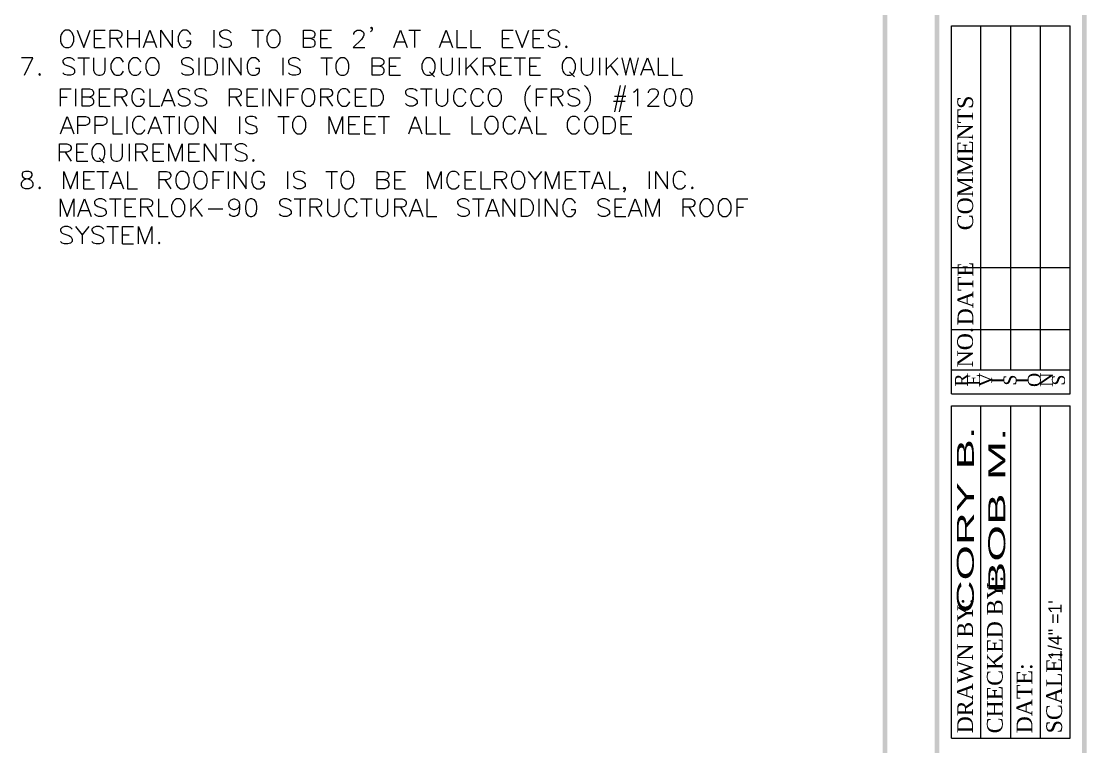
# Paper-space layout 'D-size Plot' of a CAD drawing. Extents: x 0 to 34.1, y 0 to 23.
# Drawn here: x 22.56 to 34.02, y 7.73 to 15.54 of the extents above; entities that cross this region are included whole.
import ezdxf
from ezdxf.xclip import XClip

# ---------------------------------------------------------------- set-up
doc = ezdxf.new("R2010")
doc.units = 0
doc.header["$XCLIPFRAME"] = 0
doc.layers.add('BDRTXT', color=7, linetype='Continuous')
doc.layers.add('Text', color=7, linetype='Continuous')
doc.styles.add('style0', font='', dxfattribs={"height": 0.140002})
doc.styles.add('style1', font='', dxfattribs={"height": 0.238753})
doc.styles.add('style2', font='', dxfattribs={"height": 0.182502})
doc.styles.get('style0').set_extended_font_data('Times New Roman')
doc.styles.get('style1').set_extended_font_data('CityBlueprint0000')
doc.styles.get('style2').set_extended_font_data('CityBlueprint0000')

# ---------------------------------------------------------------- blocks, each defined once
blk = doc.blocks.new('Viewport3')
at = {"linetype": 'Continuous', "lineweight": 25, "true_color": 0x000000}
for points in [[(31.827, -0.001), (31.827, 22.999), (31.877, 22.999), (31.877, -0.001)], [(32.389, -0.001), (32.389, 22.999), (32.44, 22.999), (32.44, -0.001)], [(33.974, -0.001), (33.974, 22.999), (34.025, 22.999), (34.025, -0.001)]]:
    blk.add_hatch(color=18, dxfattribs=at).paths.add_polyline_path(points)
at = {"color": 18, "linetype": 'Continuous', "lineweight": 25, "true_color": 0x000000}
for p, q in [((32.568, 11.53), (32.568, 15.494)), ((32.568, 15.494), (33.847, 15.494)), ((32.887, 11.788), (32.887, 15.494)), ((33.207, 11.788), (33.207, 15.494)), ((33.527, 11.788), (33.527, 15.494)), ((33.847, 11.53), (33.847, 15.494)), ((32.568, 12.892), (33.847, 12.892)), ((32.568, 12.223), (33.847, 12.223)), ((32.568, 11.788), (33.847, 11.788)), ((32.568, 11.53), (33.847, 11.53)), ((32.568, 7.823), (32.568, 11.403)), ((32.568, 11.403), (33.847, 11.403)), ((32.887, 7.823), (32.887, 11.403)), ((33.207, 7.823), (33.207, 11.403)), ((33.527, 7.823), (33.527, 11.403)), ((33.847, 7.823), (33.847, 11.403)), ((32.568, 7.823), (33.847, 7.823))]:
    blk.add_line(p, q, dxfattribs=at)
at = {"layer": 'Text', "color": 18, "linetype": 'Continuous', "lineweight": 25, "true_color": 0x000000}
for p, q in [((23.7, 15.446), (23.7, 15.259)), ((23.825, 15.446), (23.825, 15.259)), ((24.628, 15.446), (24.628, 15.259)), ((25.039, 15.446), (25.164, 15.446)), ((25.101, 15.446), (25.101, 15.259)), ((26.726, 15.446), (26.852, 15.446)), ((26.789, 15.446), (26.789, 15.259)), ((23.343, 15.356), (23.415, 15.356)), ((23.343, 15.259), (23.459, 15.259)), ((23.576, 15.356), (23.638, 15.259)), ((23.7, 15.356), (23.825, 15.356)), ((23.896, 15.321), (23.986, 15.321)), ((25.78, 15.356), (25.851, 15.356)), ((25.78, 15.259), (25.896, 15.259)), ((26.592, 15.321), (26.681, 15.321)), ((27.083, 15.321), (27.172, 15.321)), ((27.735, 15.356), (27.807, 15.356)), ((27.735, 15.259), (27.851, 15.259)), ((28.065, 15.356), (28.137, 15.356)), ((28.065, 15.259), (28.182, 15.259)), ((23.165, 15.149), (23.29, 15.149)), ((23.227, 15.149), (23.227, 14.961)), ((24.468, 15.149), (24.468, 14.961)), ((24.726, 15.149), (24.726, 14.961)), ((25.37, 15.149), (25.37, 14.961)), ((25.78, 15.149), (25.905, 15.149)), ((25.842, 15.149), (25.842, 14.961)), ((27.271, 15.149), (27.271, 14.961)), ((27.342, 15.149), (27.342, 14.961)), ((27.467, 15.149), (27.342, 15.024)), ((27.86, 15.149), (27.985, 15.149)), ((27.922, 15.149), (27.922, 14.961)), ((28.779, 15.149), (28.779, 14.961)), ((28.851, 15.149), (28.851, 14.961)), ((28.976, 15.149), (28.851, 15.024)), ((26.521, 15.059), (26.592, 15.059)), ((27.387, 15.069), (27.467, 14.961)), ((27.592, 15.059), (27.655, 14.961)), ((27.717, 15.059), (27.788, 15.059)), ((28.03, 15.059), (28.101, 15.059)), ((28.896, 15.069), (28.976, 14.961)), ((26.521, 14.961), (26.637, 14.961)), ((26.949, 14.997), (27.003, 14.944)), ((27.717, 14.961), (27.833, 14.961)), ((28.03, 14.961), (28.146, 14.961)), ((28.458, 14.997), (28.512, 14.944)), ((29.252, 15.024), (29.342, 15.024)), ((23.138, 14.816), (23.138, 14.629)), ((25.155, 14.816), (25.155, 14.629)), ((26.852, 14.816), (26.977, 14.816)), ((26.914, 14.816), (26.914, 14.629)), ((29.002, 14.852), (28.94, 14.566)), ((29.056, 14.852), (28.993, 14.566)), ((22.977, 14.727), (23.049, 14.727)), ((23.396, 14.727), (23.468, 14.727)), ((23.629, 14.727), (23.691, 14.629)), ((24.093, 14.691), (24.182, 14.691)), ((24.861, 14.727), (24.923, 14.629)), ((24.986, 14.727), (25.057, 14.727)), ((25.423, 14.727), (25.494, 14.727)), ((25.842, 14.727), (25.905, 14.629)), ((26.155, 14.727), (26.226, 14.727)), ((28.101, 14.727), (28.172, 14.727)), ((28.324, 14.727), (28.387, 14.629)), ((28.931, 14.683), (29.056, 14.683)), ((28.94, 14.736), (29.065, 14.736)), ((23.396, 14.629), (23.513, 14.629)), ((24.986, 14.629), (25.101, 14.629)), ((26.155, 14.629), (26.271, 14.629)), ((23.691, 14.519), (23.691, 14.332)), ((24.084, 14.519), (24.209, 14.519)), ((24.146, 14.519), (24.146, 14.332)), ((24.254, 14.519), (24.254, 14.332)), ((24.906, 14.519), (24.906, 14.332)), ((25.316, 14.519), (25.441, 14.519)), ((25.378, 14.519), (25.378, 14.332)), ((26.396, 14.519), (26.521, 14.519)), ((26.458, 14.519), (26.458, 14.332)), ((23.004, 14.394), (23.093, 14.394)), ((23.95, 14.394), (24.04, 14.394)), ((26.083, 14.43), (26.155, 14.43)), ((26.253, 14.43), (26.325, 14.43)), ((26.753, 14.394), (26.842, 14.394)), ((27.94, 14.394), (28.03, 14.394)), ((29.012, 14.43), (29.082, 14.43)), ((23.716, 14.223), (23.716, 14.035)), ((24.697, 14.223), (24.822, 14.223)), ((24.76, 14.223), (24.76, 14.035)), ((26.083, 14.332), (26.2, 14.332)), ((26.253, 14.332), (26.369, 14.332)), ((29.012, 14.332), (29.127, 14.332)), ((23.028, 14.134), (23.091, 14.035)), ((23.153, 14.134), (23.225, 14.134)), ((23.85, 14.134), (23.912, 14.035)), ((23.975, 14.134), (24.046, 14.134)), ((24.358, 14.134), (24.43, 14.134)), ((23.153, 14.035), (23.27, 14.035)), ((23.394, 14.071), (23.448, 14.018)), ((23.975, 14.035), (24.091, 14.035)), ((24.358, 14.035), (24.475, 14.035)), ((23.37, 13.926), (23.495, 13.926)), ((23.432, 13.926), (23.432, 13.738)), ((24.781, 13.926), (24.781, 13.738)), ((25.423, 13.926), (25.423, 13.738)), ((25.834, 13.926), (25.958, 13.926)), ((25.896, 13.926), (25.896, 13.738)), ((28.154, 13.926), (28.083, 13.837)), ((28.556, 13.926), (28.681, 13.926)), ((28.618, 13.926), (28.618, 13.738)), ((29.315, 13.926), (29.315, 13.738)), ((23.227, 13.837), (23.298, 13.837)), ((23.54, 13.801), (23.629, 13.801)), ((24.102, 13.837), (24.164, 13.738)), ((24.62, 13.837), (24.691, 13.837)), ((26.575, 13.837), (26.646, 13.837)), ((27.333, 13.837), (27.405, 13.837)), ((27.717, 13.837), (27.78, 13.738)), ((28.413, 13.837), (28.485, 13.837)), ((28.726, 13.801), (28.815, 13.801)), ((23.227, 13.738), (23.343, 13.738)), ((26.575, 13.738), (26.691, 13.738)), ((27.333, 13.738), (27.449, 13.738)), ((28.413, 13.738), (28.529, 13.738)), ((23.504, 13.629), (23.629, 13.629)), ((23.566, 13.629), (23.566, 13.442)), ((23.673, 13.54), (23.745, 13.54)), ((23.906, 13.54), (23.968, 13.442)), ((24.379, 13.629), (24.379, 13.442)), ((24.504, 13.629), (24.379, 13.504)), ((24.423, 13.548), (24.504, 13.442)), ((25.494, 13.629), (25.619, 13.629)), ((25.556, 13.629), (25.556, 13.442)), ((25.726, 13.54), (25.789, 13.442)), ((26.208, 13.629), (26.333, 13.629)), ((26.271, 13.629), (26.271, 13.442)), ((26.637, 13.54), (26.7, 13.442)), ((27.413, 13.629), (27.538, 13.629)), ((27.476, 13.629), (27.476, 13.442)), ((28.127, 13.629), (28.127, 13.442)), ((28.949, 13.54), (29.02, 13.54)), ((29.743, 13.54), (29.806, 13.442)), ((30.261, 13.54), (30.332, 13.54)), ((23.191, 13.504), (23.281, 13.504)), ((23.673, 13.442), (23.79, 13.442)), ((24.566, 13.522), (24.726, 13.522)), ((26.762, 13.504), (26.852, 13.504)), ((27.583, 13.504), (27.672, 13.504)), ((28.949, 13.442), (29.065, 13.442)), ((29.118, 13.504), (29.207, 13.504)), ((23.281, 13.332), (23.209, 13.243)), ((23.477, 13.332), (23.602, 13.332)), ((23.54, 13.332), (23.54, 13.145)), ((23.646, 13.243), (23.718, 13.243)), ((23.646, 13.145), (23.762, 13.145))]:
    blk.add_line(p, q, dxfattribs=at)
for points in [[(23.031, 15.446), (23.013, 15.437), (22.995, 15.419), (22.986, 15.401), (22.977, 15.374), (22.977, 15.329), (22.986, 15.303), (22.995, 15.285), (23.013, 15.267), (23.031, 15.259), (23.066, 15.259), (23.084, 15.267), (23.102, 15.285), (23.111, 15.303), (23.12, 15.329), (23.12, 15.374), (23.111, 15.401), (23.102, 15.419), (23.084, 15.437), (23.066, 15.446), (23.031, 15.446)], [(23.156, 15.446), (23.227, 15.259), (23.298, 15.446)], [(23.343, 15.259), (23.343, 15.446), (23.459, 15.446)], [(23.513, 15.259), (23.513, 15.446), (23.593, 15.446), (23.62, 15.437), (23.629, 15.428), (23.638, 15.41), (23.638, 15.392), (23.629, 15.374), (23.62, 15.365), (23.593, 15.356), (23.513, 15.356)], [(23.87, 15.259), (23.941, 15.446), (24.012, 15.259)], [(24.057, 15.259), (24.057, 15.446), (24.182, 15.259), (24.182, 15.446)], [(24.379, 15.401), (24.37, 15.419), (24.351, 15.437), (24.334, 15.446), (24.298, 15.446), (24.281, 15.437), (24.262, 15.419), (24.254, 15.401), (24.245, 15.374), (24.245, 15.329), (24.254, 15.303), (24.262, 15.285), (24.281, 15.267), (24.298, 15.259), (24.334, 15.259), (24.351, 15.267), (24.37, 15.285), (24.379, 15.303), (24.379, 15.329), (24.334, 15.329)], [(24.816, 15.419), (24.798, 15.437), (24.771, 15.446), (24.736, 15.446), (24.709, 15.437), (24.691, 15.419), (24.691, 15.401), (24.7, 15.384), (24.709, 15.374), (24.726, 15.365), (24.781, 15.348), (24.798, 15.339), (24.807, 15.329), (24.816, 15.312), (24.816, 15.285), (24.798, 15.267), (24.771, 15.259), (24.736, 15.259), (24.709, 15.267), (24.691, 15.285)], [(25.253, 15.446), (25.236, 15.437), (25.217, 15.419), (25.209, 15.401), (25.2, 15.374), (25.2, 15.329), (25.209, 15.303), (25.217, 15.285), (25.236, 15.267), (25.253, 15.259), (25.289, 15.259), (25.307, 15.267), (25.325, 15.285), (25.334, 15.303), (25.342, 15.329), (25.342, 15.374), (25.334, 15.401), (25.325, 15.419), (25.307, 15.437), (25.289, 15.446), (25.253, 15.446)], [(25.673, 15.356), (25.7, 15.348), (25.709, 15.339), (25.717, 15.321), (25.717, 15.294), (25.709, 15.276), (25.7, 15.267), (25.673, 15.259), (25.592, 15.259), (25.592, 15.446), (25.673, 15.446), (25.7, 15.437), (25.709, 15.428), (25.717, 15.41), (25.717, 15.392), (25.709, 15.374), (25.7, 15.365), (25.673, 15.356), (25.592, 15.356)], [(25.78, 15.259), (25.78, 15.446), (25.896, 15.446)], [(26.137, 15.401), (26.137, 15.41), (26.146, 15.428), (26.155, 15.437), (26.173, 15.446), (26.208, 15.446), (26.226, 15.437), (26.236, 15.428), (26.244, 15.41), (26.244, 15.392), (26.236, 15.374), (26.217, 15.348), (26.128, 15.259), (26.253, 15.259)], [(26.333, 15.473), (26.325, 15.464), (26.316, 15.473), (26.325, 15.481), (26.333, 15.473), (26.333, 15.454), (26.325, 15.437), (26.316, 15.428)], [(26.566, 15.259), (26.637, 15.446), (26.708, 15.259)], [(27.057, 15.259), (27.128, 15.446), (27.199, 15.259)], [(27.244, 15.446), (27.244, 15.259), (27.351, 15.259)], [(27.396, 15.446), (27.396, 15.259), (27.503, 15.259)], [(27.735, 15.259), (27.735, 15.446), (27.851, 15.446)], [(27.877, 15.446), (27.949, 15.259), (28.021, 15.446)], [(28.065, 15.259), (28.065, 15.446), (28.182, 15.446)], [(28.351, 15.419), (28.333, 15.437), (28.307, 15.446), (28.271, 15.446), (28.244, 15.437), (28.226, 15.419), (28.226, 15.401), (28.235, 15.384), (28.244, 15.374), (28.262, 15.365), (28.315, 15.348), (28.333, 15.339), (28.342, 15.329), (28.351, 15.312), (28.351, 15.285), (28.333, 15.267), (28.307, 15.259), (28.271, 15.259), (28.244, 15.267), (28.226, 15.285)], [(28.422, 15.276), (28.413, 15.267), (28.422, 15.259), (28.432, 15.267), (28.422, 15.276)], [(22.591, 14.961), (22.681, 15.149), (22.556, 15.149)], [(23.129, 15.122), (23.111, 15.14), (23.084, 15.149), (23.049, 15.149), (23.021, 15.14), (23.004, 15.122), (23.004, 15.104), (23.013, 15.086), (23.021, 15.078), (23.04, 15.069), (23.093, 15.051), (23.111, 15.042), (23.12, 15.033), (23.129, 15.015), (23.129, 14.989), (23.111, 14.97), (23.084, 14.961), (23.049, 14.961), (23.021, 14.97), (23.004, 14.989)], [(23.334, 15.149), (23.334, 15.015), (23.343, 14.989), (23.361, 14.97), (23.388, 14.961), (23.406, 14.961), (23.432, 14.97), (23.451, 14.989), (23.459, 15.015), (23.459, 15.149)], [(23.656, 15.104), (23.646, 15.122), (23.629, 15.14), (23.611, 15.149), (23.576, 15.149), (23.557, 15.14), (23.54, 15.122), (23.531, 15.104), (23.521, 15.078), (23.521, 15.033), (23.531, 15.006), (23.54, 14.989), (23.557, 14.97), (23.576, 14.961), (23.611, 14.961), (23.629, 14.97), (23.646, 14.989), (23.656, 15.006)], [(23.843, 15.104), (23.834, 15.122), (23.816, 15.14), (23.798, 15.149), (23.762, 15.149), (23.745, 15.14), (23.727, 15.122), (23.718, 15.104), (23.709, 15.078), (23.709, 15.033), (23.718, 15.006), (23.727, 14.989), (23.745, 14.97), (23.762, 14.961), (23.798, 14.961), (23.816, 14.97), (23.834, 14.989), (23.843, 15.006)], [(23.95, 15.149), (23.932, 15.14), (23.915, 15.122), (23.906, 15.104), (23.896, 15.078), (23.896, 15.033), (23.906, 15.006), (23.915, 14.989), (23.932, 14.97), (23.95, 14.961), (23.986, 14.961), (24.004, 14.97), (24.021, 14.989), (24.031, 15.006), (24.04, 15.033), (24.04, 15.078), (24.031, 15.104), (24.021, 15.122), (24.004, 15.14), (23.986, 15.149), (23.95, 15.149)], [(24.406, 15.122), (24.387, 15.14), (24.361, 15.149), (24.325, 15.149), (24.298, 15.14), (24.281, 15.122), (24.281, 15.104), (24.289, 15.086), (24.298, 15.078), (24.316, 15.069), (24.37, 15.051), (24.387, 15.042), (24.396, 15.033), (24.406, 15.015), (24.406, 14.989), (24.387, 14.97), (24.361, 14.961), (24.325, 14.961), (24.298, 14.97), (24.281, 14.989)], [(24.539, 14.961), (24.539, 15.149), (24.601, 15.149), (24.628, 15.14), (24.646, 15.122), (24.656, 15.104), (24.664, 15.078), (24.664, 15.033), (24.656, 15.006), (24.646, 14.989), (24.628, 14.97), (24.601, 14.961), (24.539, 14.961)], [(24.798, 14.961), (24.798, 15.149), (24.923, 14.961), (24.923, 15.149)], [(25.12, 15.104), (25.111, 15.122), (25.092, 15.14), (25.075, 15.149), (25.039, 15.149), (25.021, 15.14), (25.003, 15.122), (24.995, 15.104), (24.986, 15.078), (24.986, 15.033), (24.995, 15.006), (25.003, 14.989), (25.021, 14.97), (25.039, 14.961), (25.075, 14.961), (25.092, 14.97), (25.111, 14.989), (25.12, 15.006), (25.12, 15.033), (25.075, 15.033)], [(25.556, 15.122), (25.539, 15.14), (25.512, 15.149), (25.476, 15.149), (25.45, 15.14), (25.431, 15.122), (25.431, 15.104), (25.441, 15.086), (25.45, 15.078), (25.467, 15.069), (25.521, 15.051), (25.539, 15.042), (25.548, 15.033), (25.556, 15.015), (25.556, 14.989), (25.539, 14.97), (25.512, 14.961), (25.476, 14.961), (25.45, 14.97), (25.431, 14.989)], [(25.994, 15.149), (25.976, 15.14), (25.958, 15.122), (25.95, 15.104), (25.941, 15.078), (25.941, 15.033), (25.95, 15.006), (25.958, 14.989), (25.976, 14.97), (25.994, 14.961), (26.03, 14.961), (26.048, 14.97), (26.066, 14.989), (26.075, 15.006), (26.083, 15.033), (26.083, 15.078), (26.075, 15.104), (26.066, 15.122), (26.048, 15.14), (26.03, 15.149), (25.994, 15.149)], [(26.414, 15.059), (26.441, 15.051), (26.45, 15.042), (26.458, 15.024), (26.458, 14.997), (26.45, 14.979), (26.441, 14.97), (26.414, 14.961), (26.333, 14.961), (26.333, 15.149), (26.414, 15.149), (26.441, 15.14), (26.45, 15.131), (26.458, 15.114), (26.458, 15.095), (26.45, 15.078), (26.441, 15.069), (26.414, 15.059), (26.333, 15.059)], [(26.521, 14.961), (26.521, 15.149), (26.637, 15.149)], [(26.922, 15.149), (26.905, 15.14), (26.887, 15.122), (26.878, 15.104), (26.869, 15.078), (26.869, 15.033), (26.878, 15.006), (26.887, 14.989), (26.905, 14.97), (26.922, 14.961), (26.958, 14.961), (26.977, 14.97), (26.994, 14.989), (27.003, 15.006), (27.012, 15.033), (27.012, 15.078), (27.003, 15.104), (26.994, 15.122), (26.977, 15.14), (26.958, 15.149), (26.922, 15.149)], [(27.074, 15.149), (27.074, 15.015), (27.083, 14.989), (27.102, 14.97), (27.128, 14.961), (27.146, 14.961), (27.172, 14.97), (27.191, 14.989), (27.199, 15.015), (27.199, 15.149)], [(27.53, 14.961), (27.53, 15.149), (27.61, 15.149), (27.637, 15.14), (27.646, 15.131), (27.655, 15.114), (27.655, 15.095), (27.646, 15.078), (27.637, 15.069), (27.61, 15.059), (27.53, 15.059)], [(27.717, 14.961), (27.717, 15.149), (27.833, 15.149)], [(28.03, 14.961), (28.03, 15.149), (28.146, 15.149)], [(28.432, 15.149), (28.413, 15.14), (28.396, 15.122), (28.387, 15.104), (28.377, 15.078), (28.377, 15.033), (28.387, 15.006), (28.396, 14.989), (28.413, 14.97), (28.432, 14.961), (28.467, 14.961), (28.485, 14.97), (28.502, 14.989), (28.512, 15.006), (28.521, 15.033), (28.521, 15.078), (28.512, 15.104), (28.502, 15.122), (28.485, 15.14), (28.467, 15.149), (28.432, 15.149)], [(28.583, 15.149), (28.583, 15.015), (28.592, 14.989), (28.61, 14.97), (28.637, 14.961), (28.654, 14.961), (28.681, 14.97), (28.699, 14.989), (28.708, 15.015), (28.708, 15.149)], [(29.02, 15.149), (29.065, 14.961), (29.11, 15.149), (29.154, 14.961), (29.199, 15.149)], [(29.226, 14.961), (29.297, 15.149), (29.368, 14.961)], [(29.413, 15.149), (29.413, 14.961), (29.52, 14.961)], [(29.565, 15.149), (29.565, 14.961), (29.672, 14.961)], [(22.751, 14.979), (22.743, 14.97), (22.751, 14.961), (22.761, 14.97), (22.751, 14.979)], [(22.977, 14.629), (22.977, 14.816), (23.093, 14.816)], [(23.29, 14.727), (23.316, 14.719), (23.326, 14.709), (23.334, 14.691), (23.334, 14.664), (23.326, 14.647), (23.316, 14.638), (23.29, 14.629), (23.209, 14.629), (23.209, 14.816), (23.29, 14.816), (23.316, 14.808), (23.326, 14.799), (23.334, 14.78), (23.334, 14.763), (23.326, 14.745), (23.316, 14.736), (23.29, 14.727), (23.209, 14.727)], [(23.396, 14.629), (23.396, 14.816), (23.513, 14.816)], [(23.566, 14.629), (23.566, 14.816), (23.646, 14.816), (23.673, 14.808), (23.682, 14.799), (23.691, 14.78), (23.691, 14.763), (23.682, 14.745), (23.673, 14.736), (23.646, 14.727), (23.566, 14.727)], [(23.879, 14.772), (23.87, 14.789), (23.852, 14.808), (23.834, 14.816), (23.798, 14.816), (23.781, 14.808), (23.762, 14.789), (23.754, 14.772), (23.745, 14.745), (23.745, 14.7), (23.754, 14.674), (23.762, 14.656), (23.781, 14.638), (23.798, 14.629), (23.834, 14.629), (23.852, 14.638), (23.87, 14.656), (23.879, 14.674), (23.879, 14.7), (23.834, 14.7)], [(23.941, 14.816), (23.941, 14.629), (24.048, 14.629)], [(24.066, 14.629), (24.137, 14.816), (24.209, 14.629)], [(24.37, 14.789), (24.351, 14.808), (24.325, 14.816), (24.289, 14.816), (24.262, 14.808), (24.245, 14.789), (24.245, 14.772), (24.254, 14.754), (24.262, 14.745), (24.281, 14.736), (24.334, 14.719), (24.351, 14.709), (24.361, 14.7), (24.37, 14.683), (24.37, 14.656), (24.351, 14.638), (24.325, 14.629), (24.289, 14.629), (24.262, 14.638), (24.245, 14.656)], [(24.548, 14.789), (24.531, 14.808), (24.504, 14.816), (24.468, 14.816), (24.441, 14.808), (24.423, 14.789), (24.423, 14.772), (24.432, 14.754), (24.441, 14.745), (24.459, 14.736), (24.512, 14.719), (24.531, 14.709), (24.539, 14.7), (24.548, 14.683), (24.548, 14.656), (24.531, 14.638), (24.504, 14.629), (24.468, 14.629), (24.441, 14.638), (24.423, 14.656)], [(24.798, 14.629), (24.798, 14.816), (24.878, 14.816), (24.906, 14.808), (24.914, 14.799), (24.923, 14.78), (24.923, 14.763), (24.914, 14.745), (24.906, 14.736), (24.878, 14.727), (24.798, 14.727)], [(24.986, 14.629), (24.986, 14.816), (25.101, 14.816)], [(25.226, 14.629), (25.226, 14.816), (25.351, 14.629), (25.351, 14.816)], [(25.423, 14.629), (25.423, 14.816), (25.539, 14.816)], [(25.628, 14.816), (25.611, 14.808), (25.592, 14.789), (25.584, 14.772), (25.575, 14.745), (25.575, 14.7), (25.584, 14.674), (25.592, 14.656), (25.611, 14.638), (25.628, 14.629), (25.664, 14.629), (25.681, 14.638), (25.7, 14.656), (25.709, 14.674), (25.717, 14.7), (25.717, 14.745), (25.709, 14.772), (25.7, 14.789), (25.681, 14.808), (25.664, 14.816), (25.628, 14.816)], [(25.78, 14.629), (25.78, 14.816), (25.861, 14.816), (25.887, 14.808), (25.896, 14.799), (25.905, 14.78), (25.905, 14.763), (25.896, 14.745), (25.887, 14.736), (25.861, 14.727), (25.78, 14.727)], [(26.092, 14.772), (26.083, 14.789), (26.066, 14.808), (26.048, 14.816), (26.012, 14.816), (25.994, 14.808), (25.976, 14.789), (25.967, 14.772), (25.958, 14.745), (25.958, 14.7), (25.967, 14.674), (25.976, 14.656), (25.994, 14.638), (26.012, 14.629), (26.048, 14.629), (26.066, 14.638), (26.083, 14.656), (26.092, 14.674)], [(26.155, 14.629), (26.155, 14.816), (26.271, 14.816)], [(26.325, 14.629), (26.325, 14.816), (26.387, 14.816), (26.414, 14.808), (26.431, 14.789), (26.441, 14.772), (26.45, 14.745), (26.45, 14.7), (26.441, 14.674), (26.431, 14.656), (26.414, 14.638), (26.387, 14.629), (26.325, 14.629)], [(26.816, 14.789), (26.797, 14.808), (26.771, 14.816), (26.735, 14.816), (26.708, 14.808), (26.691, 14.789), (26.691, 14.772), (26.7, 14.754), (26.708, 14.745), (26.726, 14.736), (26.78, 14.719), (26.797, 14.709), (26.807, 14.7), (26.816, 14.683), (26.816, 14.656), (26.797, 14.638), (26.771, 14.629), (26.735, 14.629), (26.708, 14.638), (26.691, 14.656)], [(27.021, 14.816), (27.021, 14.683), (27.03, 14.656), (27.047, 14.638), (27.074, 14.629), (27.092, 14.629), (27.119, 14.638), (27.137, 14.656), (27.146, 14.683), (27.146, 14.816)], [(27.342, 14.772), (27.333, 14.789), (27.316, 14.808), (27.297, 14.816), (27.262, 14.816), (27.244, 14.808), (27.226, 14.789), (27.217, 14.772), (27.208, 14.745), (27.208, 14.7), (27.217, 14.674), (27.226, 14.656), (27.244, 14.638), (27.262, 14.629), (27.297, 14.629), (27.316, 14.638), (27.333, 14.656), (27.342, 14.674)], [(27.53, 14.772), (27.521, 14.789), (27.503, 14.808), (27.485, 14.816), (27.449, 14.816), (27.432, 14.808), (27.413, 14.789), (27.405, 14.772), (27.396, 14.745), (27.396, 14.7), (27.405, 14.674), (27.413, 14.656), (27.432, 14.638), (27.449, 14.629), (27.485, 14.629), (27.503, 14.638), (27.521, 14.656), (27.53, 14.674)], [(27.637, 14.816), (27.619, 14.808), (27.601, 14.789), (27.592, 14.772), (27.583, 14.745), (27.583, 14.7), (27.592, 14.674), (27.601, 14.656), (27.619, 14.638), (27.637, 14.629), (27.672, 14.629), (27.69, 14.638), (27.708, 14.656), (27.717, 14.674), (27.726, 14.7), (27.726, 14.745), (27.717, 14.772), (27.708, 14.789), (27.69, 14.808), (27.672, 14.816), (27.637, 14.816)], [(28.038, 14.852), (28.021, 14.834), (28.002, 14.808), (27.985, 14.772), (27.976, 14.727), (27.976, 14.691), (27.985, 14.647), (28.002, 14.611), (28.021, 14.584), (28.038, 14.566)], [(28.101, 14.629), (28.101, 14.816), (28.217, 14.816)], [(28.262, 14.629), (28.262, 14.816), (28.342, 14.816), (28.369, 14.808), (28.377, 14.799), (28.387, 14.78), (28.387, 14.763), (28.377, 14.745), (28.369, 14.736), (28.342, 14.727), (28.262, 14.727)], [(28.565, 14.789), (28.547, 14.808), (28.521, 14.816), (28.485, 14.816), (28.458, 14.808), (28.44, 14.789), (28.44, 14.772), (28.449, 14.754), (28.458, 14.745), (28.476, 14.736), (28.529, 14.719), (28.547, 14.709), (28.556, 14.7), (28.565, 14.683), (28.565, 14.656), (28.547, 14.638), (28.521, 14.629), (28.485, 14.629), (28.458, 14.638), (28.44, 14.656)], [(28.618, 14.852), (28.637, 14.834), (28.654, 14.808), (28.672, 14.772), (28.681, 14.727), (28.681, 14.691), (28.672, 14.647), (28.654, 14.611), (28.637, 14.584), (28.618, 14.566)], [(29.145, 14.78), (29.163, 14.789), (29.19, 14.816), (29.19, 14.629)], [(29.306, 14.772), (29.306, 14.78), (29.315, 14.799), (29.324, 14.808), (29.342, 14.816), (29.377, 14.816), (29.395, 14.808), (29.404, 14.799), (29.413, 14.78), (29.413, 14.763), (29.404, 14.745), (29.387, 14.719), (29.297, 14.629), (29.422, 14.629)], [(29.529, 14.816), (29.502, 14.808), (29.484, 14.78), (29.476, 14.736), (29.476, 14.709), (29.484, 14.664), (29.502, 14.638), (29.529, 14.629), (29.547, 14.629), (29.574, 14.638), (29.592, 14.664), (29.601, 14.709), (29.601, 14.736), (29.592, 14.78), (29.574, 14.808), (29.547, 14.816), (29.529, 14.816)], [(29.707, 14.816), (29.681, 14.808), (29.663, 14.78), (29.654, 14.736), (29.654, 14.709), (29.663, 14.664), (29.681, 14.638), (29.707, 14.629), (29.726, 14.629), (29.752, 14.638), (29.77, 14.664), (29.779, 14.709), (29.779, 14.736), (29.77, 14.78), (29.752, 14.808), (29.726, 14.816), (29.707, 14.816)], [(22.977, 14.332), (23.049, 14.519), (23.12, 14.332)], [(23.165, 14.332), (23.165, 14.519), (23.245, 14.519), (23.271, 14.51), (23.281, 14.502), (23.29, 14.484), (23.29, 14.457), (23.281, 14.439), (23.271, 14.43), (23.245, 14.421), (23.165, 14.421)], [(23.352, 14.332), (23.352, 14.519), (23.432, 14.519), (23.459, 14.51), (23.468, 14.502), (23.477, 14.484), (23.477, 14.457), (23.468, 14.439), (23.459, 14.43), (23.432, 14.421), (23.352, 14.421)], [(23.54, 14.519), (23.54, 14.332), (23.646, 14.332)], [(23.887, 14.475), (23.879, 14.493), (23.861, 14.51), (23.843, 14.519), (23.807, 14.519), (23.79, 14.51), (23.771, 14.493), (23.762, 14.475), (23.754, 14.448), (23.754, 14.404), (23.762, 14.377), (23.771, 14.359), (23.79, 14.341), (23.807, 14.332), (23.843, 14.332), (23.861, 14.341), (23.879, 14.359), (23.887, 14.377)], [(23.923, 14.332), (23.995, 14.519), (24.066, 14.332)], [(24.37, 14.519), (24.351, 14.51), (24.334, 14.493), (24.325, 14.475), (24.316, 14.448), (24.316, 14.404), (24.325, 14.377), (24.334, 14.359), (24.351, 14.341), (24.37, 14.332), (24.406, 14.332), (24.423, 14.341), (24.441, 14.359), (24.45, 14.377), (24.459, 14.404), (24.459, 14.448), (24.45, 14.475), (24.441, 14.493), (24.423, 14.51), (24.406, 14.519), (24.37, 14.519)], [(24.521, 14.332), (24.521, 14.519), (24.646, 14.332), (24.646, 14.519)], [(25.092, 14.493), (25.075, 14.51), (25.048, 14.519), (25.012, 14.519), (24.986, 14.51), (24.968, 14.493), (24.968, 14.475), (24.976, 14.457), (24.986, 14.448), (25.003, 14.439), (25.057, 14.421), (25.075, 14.413), (25.084, 14.404), (25.092, 14.385), (25.092, 14.359), (25.075, 14.341), (25.048, 14.332), (25.012, 14.332), (24.986, 14.341), (24.968, 14.359)], [(25.53, 14.519), (25.512, 14.51), (25.494, 14.493), (25.486, 14.475), (25.476, 14.448), (25.476, 14.404), (25.486, 14.377), (25.494, 14.359), (25.512, 14.341), (25.53, 14.332), (25.566, 14.332), (25.584, 14.341), (25.601, 14.359), (25.611, 14.377), (25.619, 14.404), (25.619, 14.448), (25.611, 14.475), (25.601, 14.493), (25.584, 14.51), (25.566, 14.519), (25.53, 14.519)], [(25.869, 14.332), (25.869, 14.519), (25.941, 14.332), (26.012, 14.519), (26.012, 14.332)], [(26.083, 14.332), (26.083, 14.519), (26.2, 14.519)], [(26.253, 14.332), (26.253, 14.519), (26.369, 14.519)], [(26.726, 14.332), (26.797, 14.519), (26.869, 14.332)], [(26.914, 14.519), (26.914, 14.332), (27.021, 14.332)], [(27.066, 14.519), (27.066, 14.332), (27.172, 14.332)], [(27.405, 14.519), (27.405, 14.332), (27.512, 14.332)], [(27.601, 14.519), (27.583, 14.51), (27.566, 14.493), (27.557, 14.475), (27.547, 14.448), (27.547, 14.404), (27.557, 14.377), (27.566, 14.359), (27.583, 14.341), (27.601, 14.332), (27.637, 14.332), (27.655, 14.341), (27.672, 14.359), (27.682, 14.377), (27.69, 14.404), (27.69, 14.448), (27.682, 14.475), (27.672, 14.493), (27.655, 14.51), (27.637, 14.519), (27.601, 14.519)], [(27.877, 14.475), (27.869, 14.493), (27.851, 14.51), (27.833, 14.519), (27.797, 14.519), (27.78, 14.51), (27.762, 14.493), (27.752, 14.475), (27.744, 14.448), (27.744, 14.404), (27.752, 14.377), (27.762, 14.359), (27.78, 14.341), (27.797, 14.332), (27.833, 14.332), (27.851, 14.341), (27.869, 14.359), (27.877, 14.377)], [(27.913, 14.332), (27.985, 14.519), (28.057, 14.332)], [(28.101, 14.519), (28.101, 14.332), (28.208, 14.332)], [(28.565, 14.475), (28.556, 14.493), (28.538, 14.51), (28.521, 14.519), (28.485, 14.519), (28.467, 14.51), (28.449, 14.493), (28.44, 14.475), (28.432, 14.448), (28.432, 14.404), (28.44, 14.377), (28.449, 14.359), (28.467, 14.341), (28.485, 14.332), (28.521, 14.332), (28.538, 14.341), (28.556, 14.359), (28.565, 14.377)], [(28.672, 14.519), (28.654, 14.51), (28.637, 14.493), (28.627, 14.475), (28.618, 14.448), (28.618, 14.404), (28.627, 14.377), (28.637, 14.359), (28.654, 14.341), (28.672, 14.332), (28.708, 14.332), (28.726, 14.341), (28.743, 14.359), (28.752, 14.377), (28.762, 14.404), (28.762, 14.448), (28.752, 14.475), (28.743, 14.493), (28.726, 14.51), (28.708, 14.519), (28.672, 14.519)], [(28.824, 14.332), (28.824, 14.519), (28.887, 14.519), (28.913, 14.51), (28.931, 14.493), (28.94, 14.475), (28.949, 14.448), (28.949, 14.404), (28.94, 14.377), (28.931, 14.359), (28.913, 14.341), (28.887, 14.332), (28.824, 14.332)], [(29.012, 14.332), (29.012, 14.519), (29.127, 14.519)], [(22.966, 14.035), (22.966, 14.223), (23.046, 14.223), (23.073, 14.214), (23.082, 14.205), (23.091, 14.187), (23.091, 14.169), (23.082, 14.151), (23.073, 14.143), (23.046, 14.134), (22.966, 14.134)], [(23.153, 14.035), (23.153, 14.223), (23.27, 14.223)], [(23.367, 14.223), (23.35, 14.214), (23.332, 14.196), (23.323, 14.178), (23.314, 14.151), (23.314, 14.107), (23.323, 14.08), (23.332, 14.062), (23.35, 14.044), (23.367, 14.035), (23.403, 14.035), (23.421, 14.044), (23.439, 14.062), (23.448, 14.08), (23.456, 14.107), (23.456, 14.151), (23.448, 14.178), (23.439, 14.196), (23.421, 14.214), (23.403, 14.223), (23.367, 14.223)], [(23.519, 14.223), (23.519, 14.089), (23.528, 14.062), (23.546, 14.044), (23.573, 14.035), (23.591, 14.035), (23.617, 14.044), (23.636, 14.062), (23.644, 14.089), (23.644, 14.223)], [(23.787, 14.035), (23.787, 14.223), (23.867, 14.223), (23.894, 14.214), (23.903, 14.205), (23.912, 14.187), (23.912, 14.169), (23.903, 14.151), (23.894, 14.143), (23.867, 14.134), (23.787, 14.134)], [(23.975, 14.035), (23.975, 14.223), (24.091, 14.223)], [(24.144, 14.035), (24.144, 14.223), (24.216, 14.035), (24.287, 14.223), (24.287, 14.035)], [(24.358, 14.035), (24.358, 14.223), (24.475, 14.223)], [(24.528, 14.035), (24.528, 14.223), (24.653, 14.035), (24.653, 14.223)], [(24.983, 14.196), (24.966, 14.214), (24.939, 14.223), (24.903, 14.223), (24.876, 14.214), (24.858, 14.196), (24.858, 14.178), (24.867, 14.16), (24.876, 14.151), (24.894, 14.143), (24.947, 14.124), (24.966, 14.115), (24.974, 14.107), (24.983, 14.089), (24.983, 14.062), (24.966, 14.044), (24.939, 14.035), (24.903, 14.035), (24.876, 14.044), (24.858, 14.062)], [(25.055, 14.053), (25.046, 14.044), (25.055, 14.035), (25.064, 14.044), (25.055, 14.053)], [(22.6, 13.926), (22.573, 13.917), (22.564, 13.899), (22.564, 13.881), (22.573, 13.863), (22.591, 13.854), (22.626, 13.845), (22.653, 13.837), (22.671, 13.818), (22.681, 13.801), (22.681, 13.774), (22.671, 13.756), (22.662, 13.748), (22.636, 13.738), (22.6, 13.738), (22.573, 13.748), (22.564, 13.756), (22.556, 13.774), (22.556, 13.801), (22.564, 13.818), (22.582, 13.837), (22.609, 13.845), (22.645, 13.854), (22.662, 13.863), (22.671, 13.881), (22.671, 13.899), (22.662, 13.917), (22.636, 13.926), (22.6, 13.926)], [(23.013, 13.738), (23.013, 13.926), (23.084, 13.738), (23.156, 13.926), (23.156, 13.738)], [(23.227, 13.738), (23.227, 13.926), (23.343, 13.926)], [(23.513, 13.738), (23.584, 13.926), (23.656, 13.738)], [(23.7, 13.926), (23.7, 13.738), (23.807, 13.738)], [(24.04, 13.738), (24.04, 13.926), (24.12, 13.926), (24.146, 13.917), (24.156, 13.908), (24.164, 13.89), (24.164, 13.873), (24.156, 13.854), (24.146, 13.845), (24.12, 13.837), (24.04, 13.837)], [(24.271, 13.926), (24.254, 13.917), (24.236, 13.899), (24.226, 13.881), (24.218, 13.854), (24.218, 13.81), (24.226, 13.783), (24.236, 13.765), (24.254, 13.748), (24.271, 13.738), (24.307, 13.738), (24.325, 13.748), (24.343, 13.765), (24.351, 13.783), (24.361, 13.81), (24.361, 13.854), (24.351, 13.881), (24.343, 13.899), (24.325, 13.917), (24.307, 13.926), (24.271, 13.926)], [(24.468, 13.926), (24.45, 13.917), (24.432, 13.899), (24.423, 13.881), (24.414, 13.854), (24.414, 13.81), (24.423, 13.783), (24.432, 13.765), (24.45, 13.748), (24.468, 13.738), (24.504, 13.738), (24.521, 13.748), (24.539, 13.765), (24.548, 13.783), (24.557, 13.81), (24.557, 13.854), (24.548, 13.881), (24.539, 13.899), (24.521, 13.917), (24.504, 13.926), (24.468, 13.926)], [(24.62, 13.738), (24.62, 13.926), (24.736, 13.926)], [(24.851, 13.738), (24.851, 13.926), (24.976, 13.738), (24.976, 13.926)], [(25.173, 13.881), (25.164, 13.899), (25.146, 13.917), (25.128, 13.926), (25.092, 13.926), (25.075, 13.917), (25.057, 13.899), (25.048, 13.881), (25.039, 13.854), (25.039, 13.81), (25.048, 13.783), (25.057, 13.765), (25.075, 13.748), (25.092, 13.738), (25.128, 13.738), (25.146, 13.748), (25.164, 13.765), (25.173, 13.783), (25.173, 13.81), (25.128, 13.81)], [(25.611, 13.899), (25.592, 13.917), (25.566, 13.926), (25.53, 13.926), (25.503, 13.917), (25.486, 13.899), (25.486, 13.881), (25.494, 13.863), (25.503, 13.854), (25.521, 13.845), (25.575, 13.828), (25.592, 13.818), (25.601, 13.81), (25.611, 13.792), (25.611, 13.765), (25.592, 13.748), (25.566, 13.738), (25.53, 13.738), (25.503, 13.748), (25.486, 13.765)], [(26.048, 13.926), (26.03, 13.917), (26.012, 13.899), (26.003, 13.881), (25.994, 13.854), (25.994, 13.81), (26.003, 13.783), (26.012, 13.765), (26.03, 13.748), (26.048, 13.738), (26.083, 13.738), (26.101, 13.748), (26.119, 13.765), (26.128, 13.783), (26.137, 13.81), (26.137, 13.854), (26.128, 13.881), (26.119, 13.899), (26.101, 13.917), (26.083, 13.926), (26.048, 13.926)], [(26.467, 13.837), (26.494, 13.828), (26.503, 13.818), (26.512, 13.801), (26.512, 13.774), (26.503, 13.756), (26.494, 13.748), (26.467, 13.738), (26.387, 13.738), (26.387, 13.926), (26.467, 13.926), (26.494, 13.917), (26.503, 13.908), (26.512, 13.89), (26.512, 13.873), (26.503, 13.854), (26.494, 13.845), (26.467, 13.837), (26.387, 13.837)], [(26.575, 13.738), (26.575, 13.926), (26.691, 13.926)], [(26.932, 13.738), (26.932, 13.926), (27.003, 13.738), (27.074, 13.926), (27.074, 13.738)], [(27.271, 13.881), (27.262, 13.899), (27.244, 13.917), (27.226, 13.926), (27.191, 13.926), (27.172, 13.917), (27.155, 13.899), (27.146, 13.881), (27.137, 13.854), (27.137, 13.81), (27.146, 13.783), (27.155, 13.765), (27.172, 13.748), (27.191, 13.738), (27.226, 13.738), (27.244, 13.748), (27.262, 13.765), (27.271, 13.783)], [(27.333, 13.738), (27.333, 13.926), (27.449, 13.926)], [(27.503, 13.926), (27.503, 13.738), (27.61, 13.738)], [(27.655, 13.738), (27.655, 13.926), (27.735, 13.926), (27.762, 13.917), (27.771, 13.908), (27.78, 13.89), (27.78, 13.873), (27.771, 13.854), (27.762, 13.845), (27.735, 13.837), (27.655, 13.837)], [(27.887, 13.926), (27.869, 13.917), (27.851, 13.899), (27.842, 13.881), (27.833, 13.854), (27.833, 13.81), (27.842, 13.783), (27.851, 13.765), (27.869, 13.748), (27.887, 13.738), (27.922, 13.738), (27.94, 13.748), (27.958, 13.765), (27.967, 13.783), (27.976, 13.81), (27.976, 13.854), (27.967, 13.881), (27.958, 13.899), (27.94, 13.917), (27.922, 13.926), (27.887, 13.926)], [(28.012, 13.926), (28.083, 13.837), (28.083, 13.738)], [(28.199, 13.738), (28.199, 13.926), (28.271, 13.738), (28.342, 13.926), (28.342, 13.738)], [(28.413, 13.738), (28.413, 13.926), (28.529, 13.926)], [(28.699, 13.738), (28.771, 13.926), (28.842, 13.738)], [(28.887, 13.926), (28.887, 13.738), (28.993, 13.738)], [(29.387, 13.738), (29.387, 13.926), (29.512, 13.738), (29.512, 13.926)], [(29.707, 13.881), (29.699, 13.899), (29.681, 13.917), (29.663, 13.926), (29.627, 13.926), (29.609, 13.917), (29.592, 13.899), (29.582, 13.881), (29.574, 13.854), (29.574, 13.81), (29.582, 13.783), (29.592, 13.765), (29.609, 13.748), (29.627, 13.738), (29.663, 13.738), (29.681, 13.748), (29.699, 13.765), (29.707, 13.783)], [(22.751, 13.756), (22.743, 13.748), (22.751, 13.738), (22.761, 13.748), (22.751, 13.756)], [(29.056, 13.748), (29.047, 13.738), (29.038, 13.748), (29.047, 13.756), (29.056, 13.748), (29.056, 13.729), (29.047, 13.712), (29.038, 13.703)], [(29.779, 13.756), (29.77, 13.748), (29.779, 13.738), (29.788, 13.748), (29.779, 13.756)], [(22.977, 13.442), (22.977, 13.629), (23.049, 13.442), (23.12, 13.629), (23.12, 13.442)], [(23.165, 13.442), (23.236, 13.629), (23.307, 13.442)], [(23.468, 13.603), (23.451, 13.62), (23.423, 13.629), (23.388, 13.629), (23.361, 13.62), (23.343, 13.603), (23.343, 13.584), (23.352, 13.567), (23.361, 13.558), (23.379, 13.548), (23.432, 13.531), (23.451, 13.522), (23.459, 13.513), (23.468, 13.495), (23.468, 13.468), (23.451, 13.45), (23.423, 13.442), (23.388, 13.442), (23.361, 13.45), (23.343, 13.468)], [(23.673, 13.442), (23.673, 13.629), (23.79, 13.629)], [(23.843, 13.442), (23.843, 13.629), (23.923, 13.629), (23.95, 13.62), (23.959, 13.611), (23.968, 13.593), (23.968, 13.575), (23.959, 13.558), (23.95, 13.548), (23.923, 13.54), (23.843, 13.54)], [(24.031, 13.629), (24.031, 13.442), (24.137, 13.442)], [(24.226, 13.629), (24.209, 13.62), (24.191, 13.603), (24.182, 13.584), (24.173, 13.558), (24.173, 13.513), (24.182, 13.486), (24.191, 13.468), (24.209, 13.45), (24.226, 13.442), (24.262, 13.442), (24.281, 13.45), (24.298, 13.468), (24.307, 13.486), (24.316, 13.513), (24.316, 13.558), (24.307, 13.584), (24.298, 13.603), (24.281, 13.62), (24.262, 13.629), (24.226, 13.629)], [(24.906, 13.567), (24.896, 13.54), (24.878, 13.522), (24.851, 13.513), (24.843, 13.513), (24.816, 13.522), (24.798, 13.54), (24.789, 13.567), (24.789, 13.575), (24.798, 13.603), (24.816, 13.62), (24.843, 13.629), (24.851, 13.629), (24.878, 13.62), (24.896, 13.603), (24.906, 13.567), (24.906, 13.522), (24.896, 13.478), (24.878, 13.45), (24.851, 13.442), (24.834, 13.442), (24.807, 13.45), (24.798, 13.468)], [(25.021, 13.629), (24.995, 13.62), (24.976, 13.593), (24.968, 13.548), (24.968, 13.522), (24.976, 13.478), (24.995, 13.45), (25.021, 13.442), (25.039, 13.442), (25.066, 13.45), (25.084, 13.478), (25.092, 13.522), (25.092, 13.548), (25.084, 13.593), (25.066, 13.62), (25.039, 13.629), (25.021, 13.629)], [(25.459, 13.603), (25.441, 13.62), (25.414, 13.629), (25.378, 13.629), (25.351, 13.62), (25.334, 13.603), (25.334, 13.584), (25.342, 13.567), (25.351, 13.558), (25.37, 13.548), (25.423, 13.531), (25.441, 13.522), (25.45, 13.513), (25.459, 13.495), (25.459, 13.468), (25.441, 13.45), (25.414, 13.442), (25.378, 13.442), (25.351, 13.45), (25.334, 13.468)], [(25.664, 13.442), (25.664, 13.629), (25.744, 13.629), (25.771, 13.62), (25.78, 13.611), (25.789, 13.593), (25.789, 13.575), (25.78, 13.558), (25.771, 13.548), (25.744, 13.54), (25.664, 13.54)], [(25.851, 13.629), (25.851, 13.495), (25.861, 13.468), (25.878, 13.45), (25.905, 13.442), (25.923, 13.442), (25.95, 13.45), (25.967, 13.468), (25.976, 13.495), (25.976, 13.629)], [(26.173, 13.584), (26.164, 13.603), (26.146, 13.62), (26.128, 13.629), (26.092, 13.629), (26.075, 13.62), (26.056, 13.603), (26.048, 13.584), (26.039, 13.558), (26.039, 13.513), (26.048, 13.486), (26.056, 13.468), (26.075, 13.45), (26.092, 13.442), (26.128, 13.442), (26.146, 13.45), (26.164, 13.468), (26.173, 13.486)], [(26.378, 13.629), (26.378, 13.495), (26.387, 13.468), (26.405, 13.45), (26.431, 13.442), (26.45, 13.442), (26.476, 13.45), (26.494, 13.468), (26.503, 13.495), (26.503, 13.629)], [(26.575, 13.442), (26.575, 13.629), (26.655, 13.629), (26.681, 13.62), (26.691, 13.611), (26.7, 13.593), (26.7, 13.575), (26.691, 13.558), (26.681, 13.548), (26.655, 13.54), (26.575, 13.54)], [(26.735, 13.442), (26.807, 13.629), (26.878, 13.442)], [(26.922, 13.629), (26.922, 13.442), (27.03, 13.442)], [(27.378, 13.603), (27.36, 13.62), (27.333, 13.629), (27.297, 13.629), (27.271, 13.62), (27.253, 13.603), (27.253, 13.584), (27.262, 13.567), (27.271, 13.558), (27.288, 13.548), (27.342, 13.531), (27.36, 13.522), (27.369, 13.513), (27.378, 13.495), (27.378, 13.468), (27.36, 13.45), (27.333, 13.442), (27.297, 13.442), (27.271, 13.45), (27.253, 13.468)], [(27.557, 13.442), (27.627, 13.629), (27.699, 13.442)], [(27.744, 13.442), (27.744, 13.629), (27.869, 13.442), (27.869, 13.629)], [(27.94, 13.442), (27.94, 13.629), (28.002, 13.629), (28.03, 13.62), (28.047, 13.603), (28.057, 13.584), (28.065, 13.558), (28.065, 13.513), (28.057, 13.486), (28.047, 13.468), (28.03, 13.45), (28.002, 13.442), (27.94, 13.442)], [(28.199, 13.442), (28.199, 13.629), (28.324, 13.442), (28.324, 13.629)], [(28.521, 13.584), (28.512, 13.603), (28.493, 13.62), (28.476, 13.629), (28.44, 13.629), (28.422, 13.62), (28.404, 13.603), (28.396, 13.584), (28.387, 13.558), (28.387, 13.513), (28.396, 13.486), (28.404, 13.468), (28.422, 13.45), (28.44, 13.442), (28.476, 13.442), (28.493, 13.45), (28.512, 13.468), (28.521, 13.486), (28.521, 13.513), (28.476, 13.513)], [(28.887, 13.603), (28.868, 13.62), (28.842, 13.629), (28.806, 13.629), (28.779, 13.62), (28.762, 13.603), (28.762, 13.584), (28.771, 13.567), (28.779, 13.558), (28.797, 13.548), (28.851, 13.531), (28.868, 13.522), (28.877, 13.513), (28.887, 13.495), (28.887, 13.468), (28.868, 13.45), (28.842, 13.442), (28.806, 13.442), (28.779, 13.45), (28.762, 13.468)], [(28.949, 13.442), (28.949, 13.629), (29.065, 13.629)], [(29.092, 13.442), (29.163, 13.629), (29.235, 13.442)], [(29.279, 13.442), (29.279, 13.629), (29.351, 13.442), (29.422, 13.629), (29.422, 13.442)], [(29.681, 13.442), (29.681, 13.629), (29.762, 13.629), (29.788, 13.62), (29.797, 13.611), (29.806, 13.593), (29.806, 13.575), (29.797, 13.558), (29.788, 13.548), (29.762, 13.54), (29.681, 13.54)], [(29.913, 13.629), (29.895, 13.62), (29.877, 13.603), (29.868, 13.584), (29.859, 13.558), (29.859, 13.513), (29.868, 13.486), (29.877, 13.468), (29.895, 13.45), (29.913, 13.442), (29.948, 13.442), (29.967, 13.45), (29.984, 13.468), (29.993, 13.486), (30.002, 13.513), (30.002, 13.558), (29.993, 13.584), (29.984, 13.603), (29.967, 13.62), (29.948, 13.629), (29.913, 13.629)], [(30.109, 13.629), (30.092, 13.62), (30.073, 13.603), (30.065, 13.584), (30.056, 13.558), (30.056, 13.513), (30.065, 13.486), (30.073, 13.468), (30.092, 13.45), (30.109, 13.442), (30.145, 13.442), (30.163, 13.45), (30.181, 13.468), (30.19, 13.486), (30.198, 13.513), (30.198, 13.558), (30.19, 13.584), (30.181, 13.603), (30.163, 13.62), (30.145, 13.629), (30.109, 13.629)], [(30.261, 13.442), (30.261, 13.629), (30.377, 13.629)], [(23.102, 13.305), (23.084, 13.323), (23.057, 13.332), (23.021, 13.332), (22.995, 13.323), (22.977, 13.305), (22.977, 13.288), (22.986, 13.27), (22.995, 13.261), (23.013, 13.252), (23.066, 13.234), (23.084, 13.225), (23.093, 13.216), (23.102, 13.198), (23.102, 13.172), (23.084, 13.153), (23.057, 13.145), (23.021, 13.145), (22.995, 13.153), (22.977, 13.172)], [(23.138, 13.332), (23.209, 13.243), (23.209, 13.145)], [(23.441, 13.305), (23.423, 13.323), (23.396, 13.332), (23.361, 13.332), (23.334, 13.323), (23.316, 13.305), (23.316, 13.288), (23.326, 13.27), (23.334, 13.261), (23.352, 13.252), (23.406, 13.234), (23.423, 13.225), (23.432, 13.216), (23.441, 13.198), (23.441, 13.172), (23.423, 13.153), (23.396, 13.145), (23.361, 13.145), (23.334, 13.153), (23.316, 13.172)], [(23.646, 13.145), (23.646, 13.332), (23.762, 13.332)], [(23.816, 13.145), (23.816, 13.332), (23.887, 13.145), (23.959, 13.332), (23.959, 13.145)], [(24.04, 13.163), (24.031, 13.153), (24.04, 13.145), (24.048, 13.153), (24.04, 13.163)]]:
    blk.add_lwpolyline(points, dxfattribs=at)
at = {"color": 18, "linetype": 'Continuous', "lineweight": 25, "true_color": 0x000000, "attachment_point": 7, "rotation": 89.9945, "style": 'style0'}
for s, insert, char_height in [('COMMENTS', (32.804, 13.292), 0.1694), ('DATE', (32.804, 12.268), 0.1694), ('NO.', (32.804, 11.815), 0.1694), ('R', (32.747, 11.609), 0.14), ('E', (32.878, 11.615), 0.14), ('V', (33.009, 11.604), 0.14), ('I', (33.14, 11.641), 0.14), ('S', (33.271, 11.62), 0.14), ('I', (33.401, 11.641), 0.14), ('O', (33.532, 11.604), 0.14), ('N', (33.662, 11.606), 0.14), ('S', (33.793, 11.62), 0.14), ('CHECKED BY:', (33.124, 7.874), 0.16938), ('DRAWN BY:', (32.804, 7.874), 0.1694), ('SCALE:', (33.763, 7.874), 0.1694), ('DATE:', (33.443, 7.874), 0.1694)]:
    blk.add_mtext(s, dxfattribs=dict(at, insert=insert, char_height=char_height))
at = {"layer": 'BDRTXT', "color": 6, "linetype": 'Continuous', "lineweight": 25, "true_color": 0xff00ff, "attachment_point": 7}
for s, insert, char_height, rotation, style in [('\\W1.99697;\\Q-1.27222e-014;CORY B.', (32.813, 9.168), 0.18313, 90, 'style2'), ('\\W2.07959;\\Q-1.27222e-014;BOB M.', (33.151, 9.383), 0.18313, 90, 'style2'), ('1/4" =1\'', (33.758, 8.665), 0.1431, 89.9945, 'style1')]:
    blk.add_mtext(s, dxfattribs=dict(at, insert=insert, char_height=char_height, rotation=rotation, style=style))

psp = doc.layouts.new('D-size Plot')

# ---------------------------------------------------------------- block references
at = {"layer": 'Text', "color": 7, "linetype": 'Continuous', "lineweight": 25}
ref = psp.add_blockref('Viewport3', (0, 0), dxfattribs=at)
XClip(ref).set_block_clipping_path([(-0.0271844795, -0.0273917144), (35.5166152211, 23.1227052768)])

doc.saveas('drawing.dxf')
